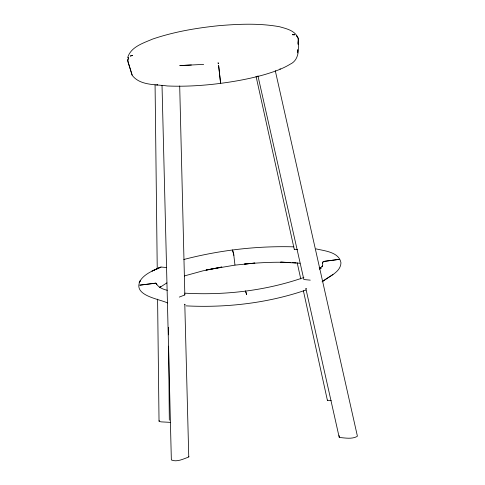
<?xml version="1.0" encoding="UTF-8"?>
<svg xmlns="http://www.w3.org/2000/svg" width="485" height="485" viewBox="0 0 485 485"><rect width="100%" height="100%" fill="white"/><g stroke="black" fill="none" stroke-linecap="round" stroke-linejoin="round"><path stroke-width="0.73" d="M297.541 52.92L297.687 50.016M298.02 43.48L298.275 38.394L296.65 35.854L297.984 37.684L298.366 39.903L298.032 44.408M298.548 41.825C298.827 50.113 298.845 60.225 290.115 64.238C282.361 68.985 273.655 71.853 265.004 74.484C248.156 79.297 230.836 82.232 213.448 84.226C198.147 85.869 182.724 86.645 167.337 85.966C155.788 84.323 140.232 85.7 132.332 75.502L127.973 61.947L127.822 59.697L128.689 57.582L127.7 60.461L132.035 75.054M297.541 51.155L297.651 49.658M275.274 70.658L357.36 435.954L357.105 436.482C351.728 439.337 345.271 437.931 339.524 437.506L339.027 435.548M139.122 282.567L140.553 280.3C131.611 295.62 159.583 298.948 167.464 302.949M127.64 57.782C130.659 46.863 143.275 43.123 152.514 39.115C173.891 31.798 196.292 28.015 218.717 25.693C238.972 23.995 259.548 23.098 279.645 26.76C285.786 28.542 293.231 30.088 296.978 35.872M170.526 422.374L161.141 421.865L159.638 421.568L159.031 421.125L159.28 420.556M322.537 263.1L323.228 261.512L339.354 259.342L323.319 261.47L322.537 263.003L322.731 264.822L322.125 266.798L322.434 265.871L319.548 269.327M139.371 282.179C143.39 274.274 152.423 270.976 159.977 267.411M184.797 304.192L188.762 457.034C183.482 458.846 176.946 462.447 171.35 459.956L162.02 85.318M331.231 400.719L327.393 400.337L327.636 400.089M339.233 437.44L305.896 288.775L306.193 288.484M159.947 287.217L160.838 286.374L159.88 287.247M322.076 281.827C328.369 276.42 340.549 272.709 340.967 262.828C339.118 252.024 324.629 250.927 315.971 248.866M160.008 287.32L166.919 282.864M322.574 281.464L332.959 274.51M179.699 85.978L184.84 294.928L179.304 297.093M256.056 76.345L294.25 249.29L294.51 249.126M157.249 84.754L156.752 84.996L157.577 84.851M160.996 267.041L152.108 271.006L160.996 267.041L166.397 267.514M303.901 277.475C265.871 290.757 224.864 295.456 184.724 293.164M305.962 290.03C267.617 303.198 226.434 307.89 186.022 305.871M184.312 275.953L202.912 270.842L221.863 267.035L206.022 270.036L234.904 265.137L254.874 263.088L244.482 264.028C259.845 262.634 275.304 261.773 290.727 262.531M183.815 259.487C219.663 250.163 256.874 245.792 293.91 246.841M184.712 304.471L185.1 304.428M305.896 288.775L306.217 288.751M203.664 64.378L179.771 65.578L191.357 65.008M280.712 262.149L299.997 263.258M280.748 262.155L290.903 262.567M292.352 262.621L295.977 262.767L292.976 262.634M297.584 249.72L294.25 249.29M310.273 280.148L303.859 279.53L257.935 75.866M279.918 68.876L280.482 68.991M188.665 456.706L188.998 456.785M167.295 290.297C162.857 289.29 158.152 287.381 155.915 283.155L139.765 285.162L155.812 283.143L156.928 284.428M319.203 267.665L320.579 268.278M184.476 294.759L184.84 294.928M320.9 268.29L319.839 267.696L321.112 268.454M220.596 83.159L218.626 65.481L220.584 83.062M297.172 262.694L300.767 278.942M303.38 290.764L327.393 400.337M233.867 255.31L232.479 249.957L233.624 253.594L234.952 264.986M155.073 84.705L157.237 268.829M157.595 299.136L159.031 421.125M168.471 327.296L168.537 334.85M168.641 346.181L169.32 420.204M132.611 55.345L130.392 56.03L132.611 55.345M292.316 34.684L294.625 34.787L292.316 34.684M218.129 62.856L218.341 63.753L218.129 62.856M246.641 294.547L245.507 291.024L246.641 294.547"/></g></svg>
